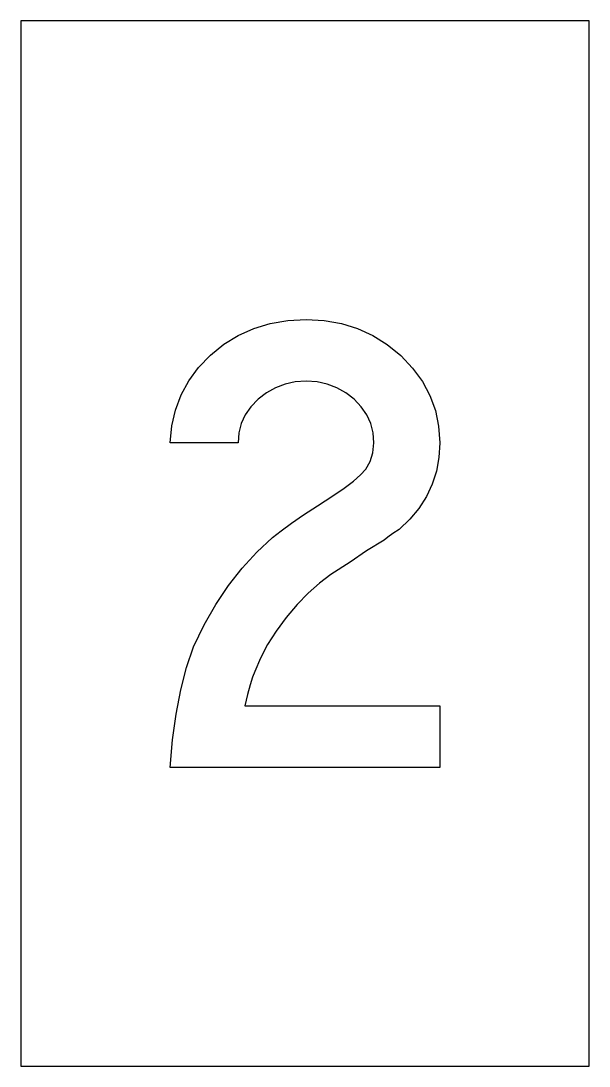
# Model space of a CAD drawing. Header units: inches. Extents: x 0 to 3.8, y 0 to 7.
import ezdxf

# ---------------------------------------------------------------- set-up
doc = ezdxf.new("R2010")
doc.units = ezdxf.units.IN
doc.header["$MEASUREMENT"] = 0
doc.layers.add('CUT', color=1, linetype='Continuous')

msp = doc.modelspace()

# ---------------------------------------------------------------- linework, layer by layer
at = {"layer": 'CUT'}
for points in [[(0, 0), (3.8026, 0), (3.8026, 7), (0, 7)], [(1, 2), (1.0155, 2.1843), (1.0388, 2.3573), (1.0699, 2.5189), (1.1087, 2.6693), (1.1553, 2.8083), (1.2266, 2.9548), (1.3046, 3.0914), (1.3892, 3.2183), (1.4804, 3.3353), (1.5783, 3.4425), (1.6828, 3.5398), (1.7415, 3.585), (1.8113, 3.6356), (1.8922, 3.6917), (1.9842, 3.7532), (2.0874, 3.8201), (2.163, 3.8709), (2.2249, 3.9174), (2.2731, 3.9594), (2.3074, 3.9971), (2.338, 4.0482), (2.3563, 4.1072), (2.3625, 4.174), (2.3572, 4.2405), (2.3412, 4.3029), (2.3147, 4.3613), (2.2775, 4.4157), (2.2298, 4.4661), (2.1745, 4.5096), (2.1148, 4.5435), (2.0507, 4.5677), (1.9823, 4.5822), (1.9094, 4.587), (1.8364, 4.5822), (1.7678, 4.5677), (1.7034, 4.5435), (1.6432, 4.5096), (1.5874, 4.4661), (1.539, 4.4157), (1.5014, 4.3613), (1.4746, 4.3029), (1.4584, 4.2405), (1.4531, 4.174), (1, 4.174), (1.0102, 4.287), (1.0342, 4.394), (1.072, 4.4948), (1.1237, 4.5896), (1.1892, 4.6784), (1.2686, 4.7611), (1.3583, 4.8341), (1.4549, 4.8938), (1.5583, 4.9403), (1.6685, 4.9735), (1.7855, 4.9934), (1.9094, 5), (2.0303, 4.9933), (2.1451, 4.9731), (2.2536, 4.9395), (2.356, 4.8925), (2.4521, 4.832), (2.5421, 4.7581), (2.6217, 4.6747), (2.6868, 4.5857), (2.7375, 4.4912), (2.7736, 4.391), (2.7954, 4.2853), (2.8026, 4.174), (2.797, 4.0769), (2.7804, 3.9845), (2.7527, 3.8968), (2.7138, 3.8138), (2.6639, 3.7355), (2.6029, 3.6619), (2.5307, 3.5929), (2.4894, 3.5667), (2.456, 3.5431), (2.4304, 3.5221), (2.3139, 3.4513), (2.2039, 3.3746), (2.0744, 3.292), (1.9975, 3.2342), (1.9219, 3.167), (1.8478, 3.0904), (1.7751, 3.0044), (1.708, 2.9138), (1.6509, 2.8234), (1.6037, 2.7331), (1.5663, 2.6431), (1.55, 2.6044), (1.5332, 2.5531), (1.516, 2.4893), (1.4984, 2.413), (2.8026, 2.413), (2.8026, 2)]]:
    msp.add_lwpolyline(points, close=True, dxfattribs=at)

doc.saveas('drawing.dxf')
